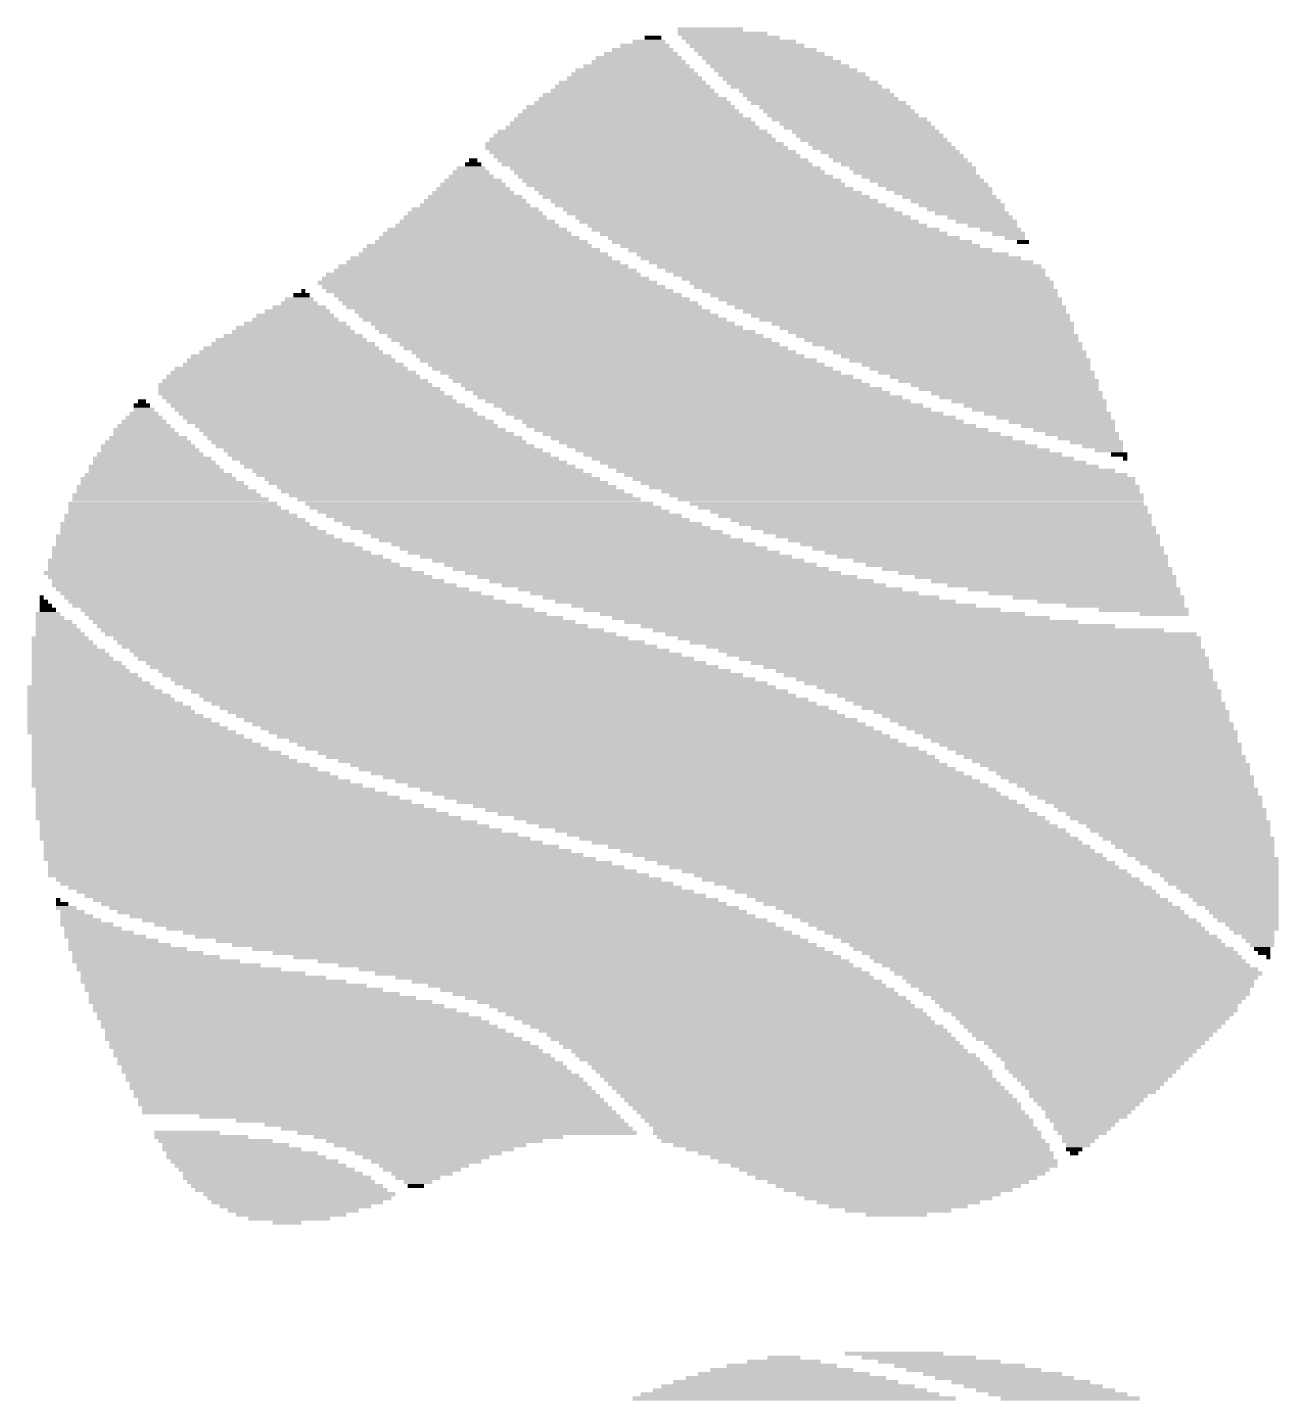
# Model space of a CAD drawing. Extents: x 0 to 158, y 0 to 111.
# Drawn here: x 112.82 to 120.47, y 25.22 to 33.62 of the extents above; entities that cross this region are included whole.
import ezdxf

# ---------------------------------------------------------------- set-up
doc = ezdxf.new("R2010")
doc.units = 0
doc.layers.add('21', color=53, linetype='CONTINUOUS')

# ---------------------------------------------------------------- blocks, each defined once
blk = doc.blocks.new('RECT')
blk.add_solid([(-0.5, -0.5), (0.5, -0.5), (-0.5, 0.5), (0.5, 0.5)])

msp = doc.modelspace()

# ---------------------------------------------------------------- block references
at = {"layer": '21', "yscale": 0.025}
for p, xscale in [((116.9975, 33.605), 0.4), ((116.5975, 33.505), 0.3), ((116.6225, 33.53), 0.2), ((116.6475, 33.555), 0.1), ((117.0725, 33.58), 0.55), ((117.1225, 33.555), 0.6), ((117.185, 33.53), 0.675), ((117.2225, 33.505), 0.7), ((116.56, 33.43), 0.525), ((116.5725, 33.455), 0.45), ((116.585, 33.48), 0.375), ((117.2725, 33.48), 0.75), ((117.31, 33.455), 0.775), ((117.3475, 33.43), 0.8), ((116.535, 33.355), 0.725), ((116.5475, 33.38), 0.65), ((116.56, 33.405), 0.575), ((117.385, 33.405), 0.825), ((117.4225, 33.38), 0.85), ((117.46, 33.355), 0.875), ((116.5225, 33.255), 0.95), ((116.5225, 33.28), 0.9), ((116.535, 33.305), 0.825), ((116.535, 33.33), 0.775), ((117.4975, 33.33), 0.9), ((117.5225, 33.305), 0.9), ((117.56, 33.28), 0.925), ((117.585, 33.255), 0.925), ((116.5225, 33.18), 1.15), ((116.51, 33.205), 1.075), ((117.635, 33.23), 0.925), ((117.66, 33.205), 0.925), ((117.685, 33.18), 0.925), ((116.51, 33.105), 1.325), ((116.51, 33.13), 1.275), ((116.5225, 33.155), 1.2), ((117.7225, 33.155), 0.95), ((117.76, 33.13), 0.925), ((117.785, 33.105), 0.925), ((116.5225, 33.005), 1.55), ((116.5225, 33.03), 1.5), ((116.5225, 33.055), 1.45), ((116.51, 33.08), 1.375), ((117.81, 33.08), 0.925), ((117.8475, 33.055), 0.95), ((117.885, 33.03), 0.925), ((117.91, 33.005), 0.925), ((116.5225, 32.93), 1.75), ((116.5225, 32.955), 1.7), ((116.5225, 32.98), 1.65), ((117.9475, 32.98), 0.9), ((117.9725, 32.955), 0.9), ((117.9975, 32.93), 0.9), ((116.535, 32.905), 1.825), ((116.5475, 32.88), 1.85), ((116.585, 32.855), 1.875), ((118.035, 32.905), 0.875), ((118.06, 32.88), 0.875), ((118.0975, 32.855), 0.85), ((115.535, 32.755), 0.175), ((115.5475, 32.78), 0.1), ((115.5475, 32.805), 0.05), ((116.61, 32.83), 1.875), ((116.6475, 32.805), 1.9), ((116.6725, 32.78), 1.9), ((116.7225, 32.755), 1.9), ((118.135, 32.83), 0.825), ((118.16, 32.805), 0.825), ((118.1975, 32.78), 0.8), ((118.235, 32.755), 0.775), ((115.5475, 32.68), 0.35), ((115.535, 32.705), 0.275), ((115.535, 32.73), 0.225), ((116.7475, 32.73), 1.9), ((116.785, 32.705), 1.925), ((116.8225, 32.68), 1.95), ((118.2475, 32.73), 0.75), ((118.285, 32.705), 0.725), ((118.3225, 32.68), 0.7), ((115.56, 32.58), 0.575), ((115.5475, 32.605), 0.5), ((115.5475, 32.63), 0.45), ((115.5475, 32.655), 0.4), ((116.8475, 32.655), 1.95), ((116.8975, 32.63), 1.95), ((116.935, 32.605), 1.975), ((116.9725, 32.58), 2), ((118.36, 32.655), 0.675), ((118.3975, 32.63), 0.65), ((118.4225, 32.605), 0.6), ((118.46, 32.58), 0.575), ((115.56, 32.505), 0.775), ((115.56, 32.53), 0.675), ((115.56, 32.555), 0.625), ((117.0225, 32.555), 2), ((117.06, 32.53), 2.025), ((117.11, 32.505), 2.025), ((118.4975, 32.555), 0.55), ((118.535, 32.53), 0.525), ((118.56, 32.505), 0.475), ((115.5725, 32.43), 0.95), ((115.56, 32.455), 0.875), ((115.56, 32.48), 0.825), ((117.1475, 32.48), 2.05), ((117.1975, 32.455), 2.05), ((117.235, 32.43), 2.075), ((118.5975, 32.48), 0.45), ((118.6475, 32.455), 0.4), ((118.685, 32.43), 0.375), ((115.585, 32.33), 1.225), ((115.5725, 32.355), 1.15), ((115.5725, 32.38), 1.1), ((117.285, 32.405), 2.075), ((117.335, 32.38), 2.125), ((117.385, 32.355), 2.125), ((117.4475, 32.33), 2.15), ((118.7225, 32.405), 0.3), ((118.7725, 32.38), 0.25), ((118.8225, 32.355), 0.2), ((118.86, 32.33), 0.125), ((115.5975, 32.255), 1.45), ((115.585, 32.28), 1.375), ((115.5975, 32.305), 1.3), ((117.4975, 32.305), 2.2), ((117.5475, 32.28), 2.2), ((117.61, 32.255), 2.225), ((118.91, 32.305), 0.075), ((115.61, 32.18), 1.675), ((115.5975, 32.205), 1.6), ((115.61, 32.23), 1.525), ((117.685, 32.23), 2.275), ((117.735, 32.205), 2.325), ((117.7975, 32.18), 2.35), ((115.6225, 32.08), 2), ((115.61, 32.105), 1.925), ((115.6225, 32.13), 1.85), ((115.61, 32.155), 1.775), ((117.8475, 32.155), 2.35), ((117.885, 32.13), 2.325), ((117.91, 32.105), 2.275), ((117.9475, 32.08), 2.25), ((114.51, 32.005), 0.025), ((115.635, 32.055), 2.075), ((115.6725, 32.03), 2.1), ((115.71, 32.005), 2.125), ((117.985, 32.055), 2.225), ((117.9975, 32.03), 2.2), ((118.035, 32.005), 2.175), ((114.485, 31.93), 0.225), ((114.485, 31.955), 0.175), ((114.4975, 31.98), 0.1), ((115.76, 31.98), 2.125), ((115.7975, 31.955), 2.15), ((115.835, 31.93), 2.175), ((118.06, 31.98), 2.125), ((118.0975, 31.955), 2.1), ((118.1225, 31.93), 2.05), ((114.46, 31.83), 0.525), ((114.46, 31.855), 0.475), ((114.4725, 31.88), 0.4), ((114.485, 31.905), 0.325), ((115.86, 31.905), 2.175), ((115.91, 31.88), 2.175), ((115.9475, 31.855), 2.2), ((115.985, 31.83), 2.225), ((118.16, 31.905), 2.025), ((118.185, 31.88), 1.975), ((118.2225, 31.855), 1.95), ((118.2475, 31.83), 1.9), ((114.4475, 31.755), 0.75), ((114.4475, 31.78), 0.7), ((114.46, 31.805), 0.625), ((116.035, 31.805), 2.225), ((116.0725, 31.78), 2.25), ((116.1225, 31.755), 2.3), ((118.2975, 31.805), 1.85), ((118.3225, 31.78), 1.8), ((118.3475, 31.755), 1.75), ((114.435, 31.705), 0.925), ((114.4475, 31.73), 0.85), ((116.1725, 31.73), 2.3), ((116.21, 31.705), 2.325), ((116.26, 31.68), 2.325), ((118.385, 31.73), 1.725), ((118.41, 31.705), 1.675), ((118.4475, 31.68), 1.65), ((114.435, 31.58), 1.275), ((114.435, 31.605), 1.225), ((114.435, 31.63), 1.125), ((114.435, 31.655), 1.075), ((116.2975, 31.655), 2.35), ((116.3475, 31.63), 2.35), ((116.385, 31.605), 2.375), ((116.435, 31.58), 2.425), ((118.485, 31.655), 1.575), ((118.5225, 31.63), 1.55), ((118.5475, 31.605), 1.5), ((118.585, 31.58), 1.475), ((114.4475, 31.505), 1.5), ((114.435, 31.53), 1.425), ((114.4475, 31.555), 1.35), ((116.485, 31.555), 2.425), ((116.5225, 31.53), 2.45), ((116.5725, 31.505), 2.45), ((118.6225, 31.555), 1.4), ((118.6475, 31.53), 1.35), ((118.685, 31.505), 1.325), ((114.46, 31.43), 1.675), ((114.485, 31.405), 1.725), ((114.46, 31.455), 1.625), ((114.4475, 31.48), 1.55), ((116.635, 31.48), 2.475), ((116.6725, 31.455), 2.5), ((116.7225, 31.43), 2.5), ((116.7725, 31.405), 2.55), ((118.7225, 31.48), 1.25), ((118.76, 31.455), 1.225), ((118.7975, 31.43), 1.15), ((118.8225, 31.405), 1.1), ((113.5225, 31.33), 0.05), ((114.4975, 31.38), 1.75), ((114.535, 31.355), 1.775), ((114.56, 31.33), 1.775), ((116.8225, 31.38), 2.55), ((116.8725, 31.355), 2.6), ((116.9225, 31.33), 2.6), ((118.8725, 31.38), 1.05), ((118.9475, 31.33), 0.95), ((113.535, 31.255), 0.175), ((113.5225, 31.305), 0.1), ((113.535, 31.28), 0.125), ((114.5975, 31.305), 1.8), ((114.635, 31.28), 1.825), ((114.66, 31.255), 1.825), ((116.985, 31.305), 2.625), ((117.035, 31.28), 2.625), ((117.085, 31.255), 2.675), ((118.985, 31.305), 0.875), ((119.01, 31.28), 0.825), ((119.06, 31.255), 0.775), ((113.535, 31.155), 0.375), ((113.535, 31.18), 0.325), ((113.535, 31.205), 0.275), ((113.535, 31.23), 0.225), ((114.6975, 31.23), 1.85), ((114.735, 31.205), 1.875), ((114.7725, 31.18), 1.85), ((114.81, 31.155), 1.875), ((117.1475, 31.23), 2.7), ((117.1975, 31.205), 2.7), ((117.2475, 31.18), 2.75), ((117.31, 31.155), 2.775), ((119.0975, 31.23), 0.7), ((119.1475, 31.205), 0.65), ((119.185, 31.18), 0.575), ((119.2225, 31.155), 0.5), ((113.56, 31.08), 0.525), ((113.56, 31.105), 0.475), ((113.5475, 31.13), 0.4), ((114.8475, 31.13), 1.9), ((114.885, 31.105), 1.925), ((114.91, 31.08), 1.925), ((117.3725, 31.13), 2.8), ((117.435, 31.105), 2.825), ((117.4975, 31.08), 2.85), ((119.2725, 31.13), 0.45), ((119.31, 31.105), 0.375), ((119.36, 31.08), 0.325), ((113.5725, 31.005), 0.65), ((113.56, 31.055), 0.575), ((113.5725, 31.03), 0.6), ((114.9475, 31.055), 1.95), ((114.9975, 31.03), 1.95), ((115.035, 31.005), 1.975), ((117.56, 31.055), 2.875), ((117.6225, 31.03), 2.9), ((117.685, 31.005), 2.925), ((119.3975, 31.055), 0.25), ((119.435, 31.03), 0.175), ((119.4975, 31.005), 0.1), ((113.5975, 30.93), 0.8), ((113.61, 30.905), 0.825), ((113.585, 30.98), 0.725), ((113.5975, 30.955), 0.75), ((115.0725, 30.98), 2), ((115.1225, 30.955), 2), ((115.16, 30.93), 2.025), ((115.21, 30.905), 2.025), ((117.7475, 30.98), 2.95), ((117.81, 30.955), 2.975), ((117.8725, 30.93), 3), ((117.9475, 30.905), 3.05), ((119.535, 30.98), 0.025), ((113.6225, 30.855), 0.95), ((113.6225, 30.88), 0.9), ((115.2475, 30.88), 2.05), ((115.2975, 30.855), 2.05), ((115.335, 30.83), 2.075), ((118.01, 30.88), 3.075), ((118.06, 30.855), 3.075), ((118.085, 30.83), 3.025), ((113.6725, 30.755), 1.15), ((113.6475, 30.805), 1.05), ((113.6725, 30.78), 1.1), ((115.385, 30.805), 2.075), ((115.4225, 30.78), 2.1), ((115.4725, 30.755), 2.1), ((118.1225, 30.805), 3), ((118.16, 30.78), 2.925), ((118.1975, 30.755), 2.9), ((113.71, 30.705), 1.275), ((113.7225, 30.68), 1.3), ((113.7475, 30.655), 1.35), ((113.6975, 30.73), 1.2), ((115.5225, 30.73), 2.1), ((115.585, 30.705), 2.125), ((115.6225, 30.68), 2.15), ((115.6725, 30.655), 2.15), ((118.2225, 30.73), 2.85), ((118.26, 30.705), 2.775), ((118.2975, 30.68), 2.75), ((118.335, 30.655), 2.675), ((113.785, 30.58), 1.525), ((113.76, 30.63), 1.425), ((113.785, 30.605), 1.475), ((115.735, 30.63), 2.175), ((115.785, 30.605), 2.175), ((115.8475, 30.58), 2.2), ((118.3725, 30.63), 2.65), ((118.41, 30.605), 2.575), ((118.435, 30.58), 2.525), ((113.8475, 30.505), 1.7), ((113.8725, 30.48), 1.75), ((113.81, 30.555), 1.575), ((113.835, 30.53), 1.625), ((115.8975, 30.555), 2.2), ((115.9725, 30.53), 2.2), ((116.0225, 30.505), 2.2), ((116.085, 30.48), 2.225), ((118.485, 30.555), 2.475), ((118.5225, 30.53), 2.4), ((118.5725, 30.505), 2.35), ((118.61, 30.48), 2.275), ((113.9225, 30.43), 1.9), ((113.9475, 30.405), 1.95), ((113.91, 30.455), 1.825), ((116.16, 30.455), 2.225), ((116.2225, 30.43), 2.25), ((116.285, 30.405), 2.275), ((118.6475, 30.455), 2.2), ((118.6975, 30.43), 2.15), ((118.735, 30.405), 2.075), ((113.9975, 30.355), 2.1), ((114.0225, 30.33), 2.15), ((113.985, 30.38), 2.025), ((116.36, 30.38), 2.275), ((116.435, 30.355), 2.275), ((116.51, 30.33), 2.275), ((118.785, 30.38), 2.025), ((118.835, 30.355), 1.925), ((118.8725, 30.33), 1.85), ((114.085, 30.28), 2.325), ((114.06, 30.305), 2.225), ((114.1225, 30.255), 2.35), ((114.1725, 30.23), 2.4), ((116.5725, 30.305), 2.3), ((116.6475, 30.28), 2.3), ((116.735, 30.255), 2.325), ((116.8225, 30.23), 2.35), ((118.935, 30.305), 1.775), ((118.985, 30.28), 1.675), ((119.0475, 30.255), 1.6), ((119.0975, 30.23), 1.5), ((114.21, 30.205), 2.475), ((114.26, 30.18), 2.525), ((114.31, 30.155), 2.575), ((116.8975, 30.205), 2.35), ((116.9975, 30.18), 2.35), ((117.085, 30.155), 2.375), ((119.1475, 30.205), 1.4), ((119.2225, 30.18), 1.3), ((119.285, 30.155), 1.175), ((112.91, 30.13), 0.025), ((112.9225, 30.105), 0.05), ((112.935, 30.08), 0.075), ((114.36, 30.13), 2.625), ((114.41, 30.105), 2.675), ((114.4725, 30.08), 2.75), ((117.185, 30.13), 2.425), ((117.2725, 30.105), 2.45), ((117.385, 30.08), 2.475), ((119.3725, 30.13), 1.05), ((119.4475, 30.105), 0.9), ((119.535, 30.08), 0.725), ((112.9475, 30.03), 0.15), ((112.96, 30.005), 0.175), ((112.985, 29.98), 0.225), ((112.9475, 30.055), 0.1), ((114.535, 30.055), 2.775), ((114.585, 30.03), 2.825), ((114.6475, 30.005), 2.9), ((114.6975, 29.98), 2.95), ((117.4975, 30.055), 2.55), ((117.6225, 30.03), 2.6), ((117.735, 30.005), 2.675), ((117.86, 29.98), 2.775), ((119.6475, 30.055), 0.55), ((119.7725, 30.03), 0.3), ((112.9975, 29.955), 0.25), ((113.01, 29.93), 0.275), ((113.0225, 29.905), 0.3), ((114.7475, 29.955), 3), ((114.81, 29.93), 3.075), ((114.86, 29.905), 3.125), ((118.0225, 29.955), 2.9), ((118.21, 29.93), 3.125), ((118.3475, 29.905), 3.25), ((113.0225, 29.88), 0.35), ((113.035, 29.855), 0.375), ((113.0475, 29.83), 0.4), ((114.9225, 29.88), 3.15), ((114.985, 29.855), 3.225), ((115.035, 29.83), 3.275), ((118.3975, 29.88), 3.2), ((118.435, 29.855), 3.125), ((118.485, 29.83), 3.025), ((113.0725, 29.805), 0.45), ((113.085, 29.78), 0.475), ((113.0975, 29.755), 0.5), ((113.1225, 29.73), 0.55), ((115.0975, 29.805), 3.3), ((115.1475, 29.78), 3.35), ((115.1975, 29.755), 3.4), ((115.26, 29.73), 3.425), ((118.535, 29.805), 2.975), ((118.56, 29.78), 2.925), ((118.61, 29.755), 2.875), ((118.6475, 29.73), 2.8), ((113.135, 29.705), 0.575), ((113.1475, 29.68), 0.6), ((113.1725, 29.655), 0.65), ((115.31, 29.705), 3.475), ((115.3725, 29.68), 3.5), ((115.4225, 29.655), 3.55), ((118.685, 29.705), 2.725), ((118.735, 29.68), 2.675), ((118.76, 29.655), 2.625), ((113.21, 29.58), 0.775), ((113.185, 29.63), 0.675), ((113.21, 29.605), 0.725), ((115.485, 29.63), 3.575), ((115.535, 29.605), 3.625), ((115.585, 29.58), 3.625), ((118.7975, 29.63), 2.55), ((118.835, 29.605), 2.525), ((118.8725, 29.58), 2.45), ((113.235, 29.555), 0.825), ((113.26, 29.53), 0.875), ((113.2725, 29.505), 0.9), ((113.2975, 29.48), 0.95), ((115.6475, 29.555), 3.65), ((115.6975, 29.53), 3.65), ((115.7475, 29.505), 3.7), ((115.7975, 29.48), 3.7), ((118.91, 29.555), 2.425), ((118.9475, 29.53), 2.35), ((118.9725, 29.505), 2.3), ((119.01, 29.48), 2.275), ((113.335, 29.43), 1.025), ((113.36, 29.405), 1.075), ((115.86, 29.455), 3.725), ((115.91, 29.43), 3.725), ((115.96, 29.405), 3.725), ((119.035, 29.455), 2.225), ((119.085, 29.43), 2.175), ((119.11, 29.405), 2.125), ((113.385, 29.38), 1.125), ((113.41, 29.355), 1.175), ((113.435, 29.33), 1.225), ((113.46, 29.305), 1.275), ((116.0225, 29.38), 3.75), ((116.0725, 29.355), 3.75), ((116.1225, 29.33), 3.75), ((116.1725, 29.305), 3.75), ((119.135, 29.38), 2.075), ((119.1725, 29.355), 2.05), ((119.1975, 29.33), 2), ((119.235, 29.305), 1.975), ((113.4975, 29.28), 1.3), ((113.5225, 29.255), 1.35), ((113.5475, 29.23), 1.4), ((116.2225, 29.28), 3.75), ((116.285, 29.255), 3.725), ((116.335, 29.23), 3.725), ((119.26, 29.28), 1.925), ((119.285, 29.255), 1.875), ((119.3225, 29.23), 1.85), ((113.5725, 29.205), 1.45), ((113.61, 29.18), 1.525), ((113.635, 29.155), 1.575), ((116.3975, 29.205), 3.75), ((116.46, 29.18), 3.725), ((116.51, 29.155), 3.725), ((119.3475, 29.205), 1.8), ((119.3725, 29.18), 1.75), ((119.41, 29.155), 1.725), ((113.66, 29.13), 1.625), ((113.6975, 29.105), 1.7), ((113.7225, 29.08), 1.75), ((113.76, 29.055), 1.825), ((116.56, 29.13), 3.675), ((116.6225, 29.105), 3.65), ((116.6725, 29.08), 3.65), ((116.735, 29.055), 3.625), ((119.435, 29.13), 1.675), ((119.4725, 29.105), 1.65), ((119.4975, 29.08), 1.6), ((119.5225, 29.055), 1.55), ((113.785, 29.03), 1.875), ((113.8225, 29.005), 1.95), ((113.86, 28.98), 2.025), ((116.7975, 29.03), 3.6), ((116.86, 29.005), 3.575), ((116.9225, 28.98), 3.55), ((119.5475, 29.03), 1.55), ((119.5725, 29.005), 1.5), ((119.5975, 28.98), 1.45), ((113.91, 28.955), 2.075), ((113.9475, 28.93), 2.15), ((113.985, 28.905), 2.225), ((116.985, 28.955), 3.525), ((117.035, 28.93), 3.475), ((117.0975, 28.905), 3.45), ((119.635, 28.955), 1.425), ((119.6475, 28.93), 1.4), ((119.685, 28.905), 1.375), ((114.0225, 28.88), 2.3), ((114.06, 28.855), 2.375), ((114.0975, 28.83), 2.45), ((114.135, 28.805), 2.525), ((117.16, 28.88), 3.425), ((117.235, 28.855), 3.375), ((117.285, 28.83), 3.325), ((117.3475, 28.805), 3.3), ((119.71, 28.88), 1.325), ((119.735, 28.855), 1.275), ((119.76, 28.83), 1.275), ((119.785, 28.805), 1.225), ((114.1725, 28.78), 2.6), ((114.235, 28.755), 2.675), ((114.2725, 28.73), 2.75), ((117.4225, 28.78), 3.25), ((117.4725, 28.755), 3.2), ((117.535, 28.73), 3.175), ((119.7975, 28.78), 1.2), ((119.835, 28.755), 1.175), ((119.86, 28.73), 1.125), ((114.31, 28.705), 2.825), ((114.36, 28.68), 2.925), ((114.3975, 28.655), 3), ((117.61, 28.705), 3.125), ((117.66, 28.68), 3.075), ((117.7225, 28.655), 3.05), ((119.8725, 28.705), 1.1), ((119.8975, 28.68), 1.05), ((119.9225, 28.655), 1.05), ((114.4475, 28.63), 3.05), ((114.4975, 28.605), 3.15), ((114.535, 28.58), 3.225), ((114.5725, 28.555), 3.3), ((117.7725, 28.63), 3), ((117.8475, 28.605), 2.95), ((117.8975, 28.58), 2.9), ((117.96, 28.555), 2.875), ((119.96, 28.605), 0.975), ((119.985, 28.58), 0.925), ((119.9975, 28.555), 0.9), ((114.61, 28.53), 3.375), ((114.6725, 28.505), 3.45), ((114.71, 28.48), 3.525), ((118.01, 28.53), 2.825), ((118.0725, 28.505), 2.8), ((118.1225, 28.48), 2.75), ((120.035, 28.53), 0.875), ((120.0475, 28.505), 0.85), ((120.0725, 28.48), 0.8), ((114.7475, 28.455), 3.6), ((114.785, 28.43), 3.675), ((114.8475, 28.405), 3.7), ((114.8975, 28.38), 3.75), ((118.185, 28.455), 2.725), ((118.235, 28.43), 2.675), ((118.285, 28.405), 2.675), ((118.335, 28.38), 2.625), ((120.085, 28.455), 0.775), ((120.11, 28.43), 0.725), ((120.1225, 28.405), 0.7), ((120.135, 28.38), 0.675), ((114.9475, 28.355), 3.75), ((115.01, 28.33), 3.775), ((115.0725, 28.305), 3.8), ((118.3975, 28.355), 2.6), ((118.435, 28.33), 2.575), ((118.485, 28.305), 2.525), ((120.16, 28.355), 0.625), ((120.1725, 28.33), 0.6), ((120.1975, 28.305), 0.55), ((113.01, 28.28), 0.025), ((113.035, 28.255), 0.075), ((113.06, 28.23), 0.125), ((115.135, 28.28), 3.825), ((115.185, 28.255), 3.825), ((115.2475, 28.23), 3.85), ((118.535, 28.28), 2.525), ((118.5725, 28.255), 2.5), ((118.635, 28.23), 2.475), ((120.21, 28.28), 0.525), ((120.2225, 28.255), 0.5), ((120.2475, 28.23), 0.45), ((113.0975, 28.205), 0.15), ((113.1225, 28.18), 0.2), ((113.1475, 28.155), 0.25), ((113.185, 28.13), 0.325), ((115.2975, 28.205), 3.85), ((115.36, 28.18), 3.825), ((115.435, 28.155), 3.825), ((115.4975, 28.13), 3.8), ((118.6725, 28.205), 2.45), ((118.71, 28.18), 2.425), ((118.76, 28.155), 2.425), ((118.7975, 28.13), 2.4), ((120.26, 28.205), 0.425), ((120.2725, 28.18), 0.4), ((120.285, 28.155), 0.375), ((120.31, 28.13), 0.325), ((113.2225, 28.105), 0.35), ((113.26, 28.08), 0.425), ((113.2975, 28.055), 0.5), ((115.56, 28.105), 3.775), ((115.635, 28.08), 3.725), ((115.6975, 28.055), 3.7), ((118.835, 28.105), 2.375), ((118.8725, 28.08), 2.35), ((118.9225, 28.055), 2.35), ((120.3225, 28.105), 0.3), ((120.3225, 28.08), 0.25), ((120.3475, 28.055), 0.2), ((113.3475, 28.03), 0.55), ((113.385, 28.005), 0.625), ((113.435, 27.98), 0.725), ((115.785, 28.03), 3.625), ((115.86, 28.005), 3.575), ((115.9475, 27.98), 3.5), ((118.96, 28.03), 2.325), ((118.9975, 28.005), 2.3), ((119.035, 27.98), 2.325), ((120.36, 28.03), 0.175), ((120.3725, 28.005), 0.15), ((120.3725, 27.98), 0.1), ((113.4975, 27.955), 0.8), ((113.5475, 27.93), 0.9), ((113.61, 27.905), 1.025), ((113.685, 27.88), 1.125), ((116.035, 27.955), 3.425), ((116.1225, 27.93), 3.35), ((116.2225, 27.905), 3.25), ((116.2975, 27.88), 3.15), ((119.0725, 27.955), 2.3), ((119.11, 27.93), 2.275), ((119.135, 27.905), 2.275), ((119.1725, 27.88), 2.25), ((120.385, 27.955), 0.075), ((120.41, 27.93), 0.025), ((113.7475, 27.855), 1.25), ((113.835, 27.83), 1.375), ((113.8975, 27.805), 1.5), ((116.385, 27.855), 3.075), ((116.46, 27.83), 3.025), ((116.535, 27.805), 2.925), ((119.2225, 27.855), 2.25), ((119.2475, 27.83), 2.25), ((119.26, 27.805), 2.175), ((113.96, 27.78), 1.625), ((114.035, 27.755), 1.725), ((114.085, 27.73), 1.825), ((116.61, 27.78), 2.875), ((116.6725, 27.755), 2.8), ((116.735, 27.73), 2.775), ((119.26, 27.78), 2.125), ((119.2725, 27.755), 2.1), ((119.285, 27.73), 2.025), ((114.1475, 27.705), 1.9), ((114.1975, 27.68), 2), ((114.2475, 27.655), 2.1), ((114.2975, 27.63), 2.15), ((116.785, 27.705), 2.725), ((116.8475, 27.68), 2.7), ((116.8975, 27.655), 2.65), ((116.9475, 27.63), 2.6), ((119.2975, 27.705), 2), ((119.31, 27.68), 1.925), ((119.31, 27.655), 1.875), ((119.31, 27.63), 1.825), ((114.335, 27.605), 2.225), ((114.385, 27.58), 2.275), ((114.4225, 27.555), 2.35), ((116.9975, 27.605), 2.6), ((117.035, 27.58), 2.575), ((117.0725, 27.555), 2.55), ((119.3225, 27.605), 1.8), ((119.335, 27.58), 1.725), ((119.335, 27.555), 1.675), ((114.46, 27.53), 2.375), ((114.485, 27.505), 2.425), ((114.5225, 27.48), 2.45), ((117.11, 27.53), 2.525), ((117.16, 27.505), 2.525), ((117.1975, 27.48), 2.5), ((119.335, 27.53), 1.625), ((119.335, 27.505), 1.575), ((119.335, 27.48), 1.525), ((114.5475, 27.455), 2.5), ((114.5725, 27.43), 2.55), ((114.61, 27.405), 2.575), ((114.635, 27.38), 2.625), ((117.235, 27.455), 2.475), ((117.26, 27.43), 2.475), ((117.2975, 27.405), 2.45), ((117.3225, 27.38), 2.45), ((119.335, 27.455), 1.475), ((119.335, 27.43), 1.425), ((119.3475, 27.405), 1.35), ((119.3475, 27.38), 1.3), ((114.66, 27.355), 2.625), ((114.685, 27.33), 2.675), ((114.71, 27.305), 2.675), ((117.36, 27.355), 2.425), ((117.3975, 27.33), 2.45), ((117.4225, 27.305), 2.45), ((119.3475, 27.355), 1.25), ((119.3475, 27.33), 1.2), ((119.3475, 27.305), 1.15), ((114.735, 27.28), 2.725), ((114.76, 27.255), 2.725), ((114.7725, 27.23), 2.75), ((114.81, 27.205), 2.775), ((117.46, 27.28), 2.425), ((117.485, 27.255), 2.425), ((117.51, 27.23), 2.425), ((117.5225, 27.205), 2.4), ((119.3475, 27.28), 1.1), ((119.335, 27.255), 1.075), ((119.335, 27.23), 1.025), ((119.335, 27.205), 0.975), ((114.8225, 27.18), 2.8), ((114.8475, 27.155), 2.8), ((114.86, 27.13), 2.825), ((117.5475, 27.18), 2.4), ((117.5725, 27.155), 2.4), ((117.5975, 27.13), 2.4), ((119.335, 27.18), 0.925), ((119.335, 27.155), 0.875), ((119.335, 27.13), 0.825), ((114.885, 27.105), 2.825), ((114.8975, 27.08), 2.85), ((114.9225, 27.055), 2.85), ((117.6225, 27.105), 2.4), ((117.6475, 27.08), 2.4), ((117.6725, 27.055), 2.4), ((119.335, 27.105), 0.775), ((119.31, 27.08), 0.725), ((119.31, 27.055), 0.675), ((114.935, 27.03), 2.875), ((114.96, 27.005), 2.875), ((114.9725, 26.98), 2.9), ((115.16, 26.955), 2.575), ((117.6975, 27.03), 2.4), ((117.71, 27.005), 2.375), ((117.735, 26.98), 2.375), ((117.76, 26.955), 2.375), ((119.31, 27.03), 0.625), ((119.31, 27.005), 0.575), ((119.31, 26.98), 0.525), ((119.2975, 26.955), 0.5), ((115.285, 26.93), 2.375), ((115.385, 26.905), 2.225), ((115.4475, 26.88), 2.15), ((117.785, 26.93), 2.375), ((117.7975, 26.905), 2.35), ((117.8225, 26.88), 2.35), ((119.285, 26.93), 0.425), ((119.285, 26.905), 0.375), ((119.2725, 26.88), 0.35), ((113.7975, 26.855), 0.4), ((113.885, 26.83), 0.575), ((113.9725, 26.805), 0.7), ((115.51, 26.855), 2.075), ((115.335, 26.83), 1.525), ((115.31, 26.805), 1.325), ((117.835, 26.855), 2.375), ((117.8475, 26.83), 2.35), ((117.8725, 26.805), 2.35), ((119.2725, 26.855), 0.3), ((119.26, 26.83), 0.225), ((119.2475, 26.805), 0.2), ((114.035, 26.78), 0.775), ((114.0725, 26.755), 0.85), ((114.135, 26.73), 0.925), ((114.16, 26.705), 0.975), ((115.285, 26.78), 1.175), ((115.285, 26.755), 1.025), ((115.2725, 26.73), 0.9), ((115.26, 26.705), 0.775), ((117.9225, 26.78), 2.3), ((117.96, 26.755), 2.225), ((118.01, 26.73), 2.175), ((118.0475, 26.705), 2.1), ((119.2475, 26.78), 0.15), ((119.2225, 26.755), 0.1), ((119.2225, 26.73), 0.05), ((114.21, 26.68), 1.025), ((114.2475, 26.655), 1.05), ((114.285, 26.63), 1.075), ((115.26, 26.68), 0.675), ((115.2475, 26.655), 0.55), ((115.235, 26.63), 0.475), ((118.085, 26.68), 2.075), ((118.1225, 26.655), 2), ((118.1225, 26.63), 1.9), ((114.3225, 26.605), 1.1), ((114.3475, 26.58), 1.15), ((114.3725, 26.555), 1.15), ((115.235, 26.605), 0.375), ((115.21, 26.58), 0.275), ((115.21, 26.555), 0.175), ((118.135, 26.605), 1.825), ((118.135, 26.58), 1.725), ((118.1475, 26.555), 1.6), ((114.41, 26.53), 1.175), ((114.435, 26.505), 1.175), ((114.485, 26.48), 1.175), ((114.485, 26.455), 1.125), ((115.1975, 26.53), 0.1), ((118.1475, 26.53), 1.5), ((118.1475, 26.505), 1.4), ((118.1475, 26.48), 1.25), ((118.1475, 26.455), 1.15), ((114.4725, 26.43), 1.05), ((114.46, 26.405), 0.925), ((114.4475, 26.38), 0.8), ((118.1475, 26.405), 0.85), ((118.1475, 26.38), 0.65), ((114.435, 26.355), 0.675), ((114.4225, 26.33), 0.5), ((114.41, 26.305), 0.175), ((118.135, 26.355), 0.375), ((117.4475, 25.455), 0.45), ((117.4475, 25.48), 0.2), ((118.1225, 25.505), 0.6), ((118.2725, 25.48), 0.7), ((118.3975, 25.455), 0.75), ((117.4475, 25.38), 1.05), ((117.435, 25.405), 0.875), ((117.435, 25.43), 0.675), ((118.5225, 25.43), 0.8), ((118.61, 25.405), 0.825), ((118.7225, 25.38), 0.85), ((117.485, 25.28), 1.675), ((117.4725, 25.305), 1.55), ((117.46, 25.33), 1.375), ((117.46, 25.355), 1.225), ((118.7975, 25.355), 0.85), ((118.8975, 25.33), 0.85), ((118.9725, 25.305), 0.85), ((119.0475, 25.28), 0.85), ((117.51, 25.23), 1.975), ((117.485, 25.255), 1.825), ((119.1225, 25.255), 0.85), ((119.1975, 25.23), 0.85)]:
    msp.add_blockref('RECT', p, dxfattribs=dict(at, xscale=xscale))
for p in [(116.5225, 33.23), (115.5725, 32.405), (114.4475, 31.68), (118.8975, 31.355), (113.6475, 30.83), (113.3225, 29.455), (119.9475, 28.63), (118.1475, 26.43)]:
    msp.add_blockref('RECT', p, dxfattribs=at)

doc.saveas('drawing.dxf')
